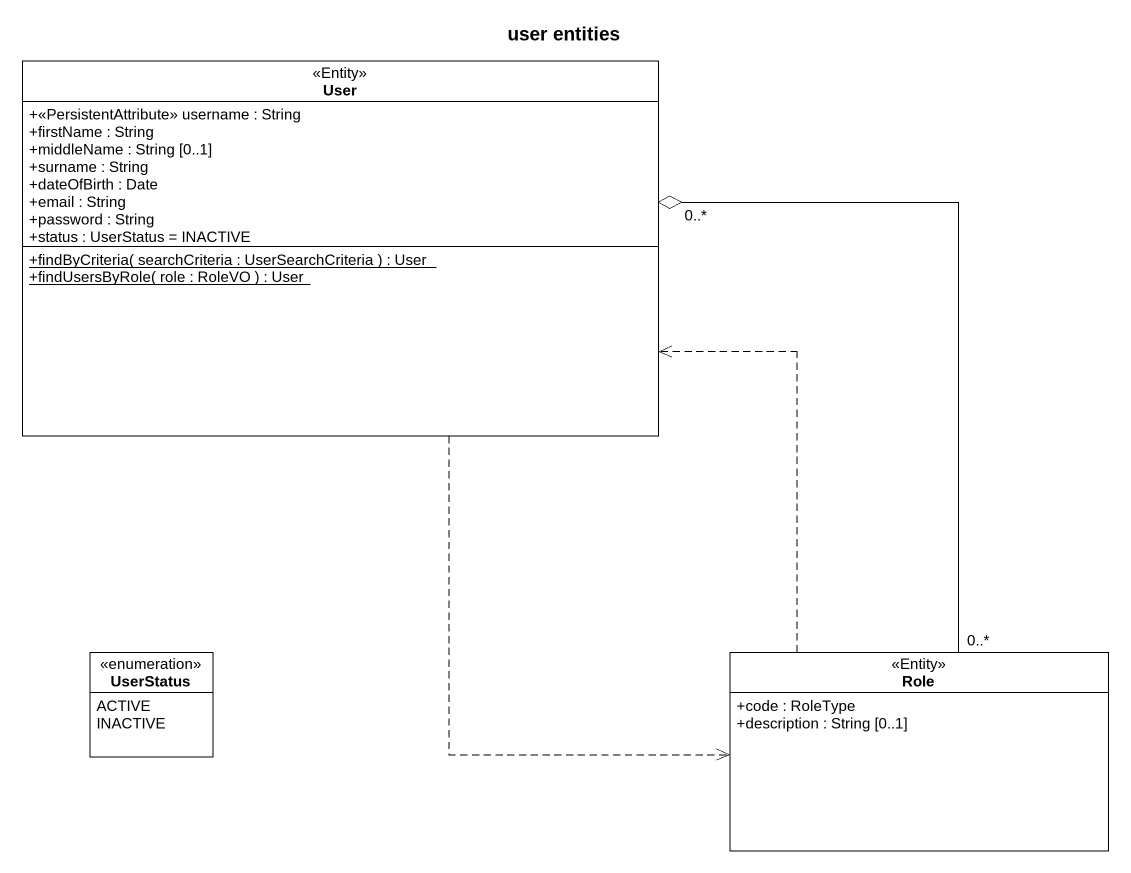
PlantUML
@startuml
title user entities
hide circle
hide empty members
skinparam classAttributeIconSize 0
class User <<Entity>> {
  +<<PersistentAttribute>> username : String
  +firstName : String
  +middleName : String [0..1]
  +surname : String
  +dateOfBirth : Date
  +email : String
  +password : String
  +status : UserStatus = INACTIVE
  {static} +findByCriteria( searchCriteria : UserSearchCriteria ) : User
  {static} +findUsersByRole( role : RoleVO ) : User
}
enum UserStatus {
  ACTIVE
  INACTIVE
}
class Role <<Entity>> {
  +code : RoleType
  +description : String [0..1]
}
User ..> Role
User "0..*" o-- "0..*" Role
Role .up.> User
@enduml
